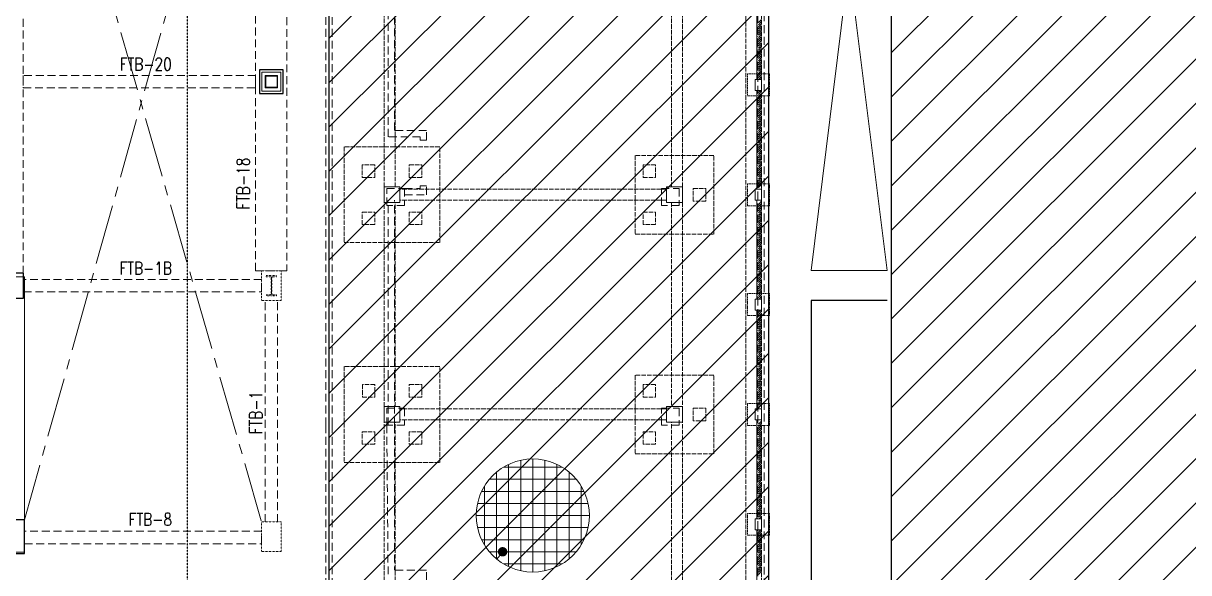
# Model space of a CAD drawing. Header units: millimetres. Extents: x 281969 to 501238, y -16030 to 119854.
# Drawn here: x 376889 to 414014, y 44331 to 61835 of the extents above; entities that cross this region are included whole.
import ezdxf

# ---------------------------------------------------------------- set-up
doc = ezdxf.new("R2010")
doc.units = ezdxf.units.MM
doc.header["$MEASUREMENT"] = 0
for name, pattern in [('ACAD_ISO02W100', [15, 12, -3]), ('CENTER2', [28.575, 19.05, -3.175, 3.175, -3.175]), ('HIDDEN', [0.375, 0.25, -0.125]), ('HIDDEN2', [4.7625, 3.175, -1.5875]), ('PHANTOM2', [1.25, 0.625, -0.125, 0.125, -0.125, 0.125, -0.125])]:
    doc.linetypes.add(name, pattern=pattern)
doc.layers.get('0').update_dxf_attribs({"lineweight": 9})
for name, color, linetype, lineweight in [('A_ARCHITECTURAL BACKGROUND', 251, 'Continuous', 5), ('BASE PLATE', 5, 'Continuous', 18), ('BEAMS1', 2, 'HIDDEN', 9), ('BOUNDARY', 2, 'Continuous', 25), ('COLUMN', 7, 'Continuous', 13), ('GIRDER BEAM', 2, 'HIDDEN', 15), ('GIRDER GIRT', 4, 'HIDDEN', 18), ('HATCH', 8, 'Continuous', 5), ('OUTLINE', 252, 'CENTER2', 9), ('PEDESTAL CONCRETE', 20, 'Continuous', 25), ('PILECAPBAR', 40, 'ACAD_ISO02W100', 25), ('S-ANNO-DIMS', 252, 'Continuous', 5), ('S-Anno-Symb', 143, 'PHANTOM2', 15), ('TEXT_GG', 3, 'Continuous', 30), ('wall', 4, 'Continuous', 25), ('WALLFOOTING', 3, 'ACAD_ISO02W100', 20)]:
    doc.layers.add(name, color=color, linetype=linetype, lineweight=lineweight)
doc.styles.add('1', font='simplex.shx', dxfattribs={"width": 0.85, "height": 300})
doc.styles.add('SIMPLEX', font='SIMPLEX.shx', dxfattribs={"width": 0.8, "height": 500})
doc.dimstyles.new('DIM_100', dxfattribs={"dimtxt": 400, "dimasz": 2, "dimexe": 100, "dimexo": 250, "dimgap": 250, "dimtad": 1, "dimdec": 0, "dimrnd": 1, "dimzin": 1, "dimdsep": 46, "dimtxsty": '1', "dimblk1": 'ESCADIM_ARW', "dimblk2": 'ESCADIM_ARW', "dimsah": 1, "dimcen": 50, "dimclrd": 256, "dimclre": 256, "dimclrt": 52, "dimazin": 0, "dimtfac": 1, "dimtdec": 0, "dimtofl": 0, "dimtmove": 0, "dimatfit": 3, "dimldrblk": 'ESCADIM_ARW', "dimfxl": 1, "dimtolj": 1, "dimtzin": 0, "dimarcsym": 0})

# ---------------------------------------------------------------- blocks, each defined once
blk = doc.blocks.new('_Dot')
at = {"color": 0, "linetype": 'ByBlock', "lineweight": -2}
blk.add_line((-0.5, 0), (-1, 0), dxfattribs=at)
at = {"color": 0, "linetype": 'ByBlock', "const_width": 0.5}
blk.add_lwpolyline([(-0.25, 0, 1), (0.25, 0, 1)], format="xyb", close=True, dxfattribs=at)
blk = doc.blocks.new('FOUNDATION_JUBILLE')
at = {"layer": 'A_ARCHITECTURAL BACKGROUND', "linetype": 'ByBlock', "lineweight": 20, "ltscale": 12}
for p, q in [((-108505, -71941, 0), (-108505, -75462, 0)), ((-108120, -71900, 0), (-108120, -75503, 0)), ((-107735, -71941, 0), (-107735, -75462, 0)), ((-109275, -72319, 0), (-109275, -75084, 0)), ((-107185, -72162, 0), (-109055, -72162, 0)), ((-108890, -72073, 0), (-108890, -75330, 0)), ((-107350, -72073, 0), (-107350, -75330, 0)), ((-106964, -72319, 0), (-106964, -75084, 0)), ((-106737, -72547, 0), (-109503, -72547, 0)), ((-106491, -72932, 0), (-109749, -72932, 0)), ((-109661, -72767, 0), (-109661, -74636, 0)), ((-106579, -72767, 0), (-106579, -74636, 0)), ((-106360, -73317, 0), (-109880, -73317, 0)), ((-106318, -73702, 0), (-109922, -73702, 0)), ((-106360, -74087, 0), (-109880, -74087, 0)), ((-106491, -74472, 0), (-109749, -74472, 0)), ((-106737, -74857, 0), (-109503, -74857, 0)), ((-107185, -75242, 0), (-109055, -75242, 0))]:
    blk.add_line(p, q, dxfattribs=at)
at = {"layer": 'A_ARCHITECTURAL BACKGROUND', "color": 1, "linetype": 'ByBlock', "lineweight": 20, "ltscale": 12}
blk.add_circle((-108120, -73702, 0), 1802, dxfattribs=at)
at = {"layer": 'BEAMS1', "color": 2, "linetype": 'HIDDEN2', "lineweight": 20, "ltscale": 12, "elevation": 0}
for points in [[(-100580, -59632), (-101280, -59632), (-101280, -60332), (-100580, -60332)], [(-100580, -63132), (-101280, -63132), (-101280, -63832), (-100580, -63832)], [(-100580, -66632), (-101280, -66632), (-101280, -67332), (-100580, -67332)], [(-100580, -70132), (-101280, -70132), (-101280, -70832), (-100580, -70832)], [(-100580, -73632), (-101280, -73632), (-101280, -74332), (-100580, -74332)]]:
    blk.add_lwpolyline(points, close=True, dxfattribs=at)
at = {"layer": 'COLUMN', "lineweight": 20}
for p, q in [((-112855, -63232, 0), (-112855, -63732, 0)), ((-112855, -70232, 0), (-112855, -70732, 0)), ((-112855, -70232, 0), (-112855, -70732, 0))]:
    blk.add_line(p, q, dxfattribs=at)
at = {"layer": 'COLUMN', "lineweight": 20, "elevation": 0}
for points in [[(-100830, -59807), (-101030, -59807), (-101030, -60157), (-100830, -60157)], [(-112355, -63732), (-112855, -63732), (-112855, -63232), (-112355, -63232)], [(-103355, -63732), (-103855, -63732), (-103855, -63232), (-103355, -63232)], [(-103355, -63732), (-103855, -63732), (-103855, -63232), (-103355, -63232)], [(-103355, -63732), (-103855, -63732), (-103855, -63232), (-103355, -63232)], [(-100830, -63307), (-101030, -63307), (-101030, -63657), (-100830, -63657)], [(-100830, -66807), (-101030, -66807), (-101030, -67157), (-100830, -67157)], [(-103355, -70732), (-103855, -70732), (-103855, -70232), (-103355, -70232)], [(-103355, -70732), (-103855, -70732), (-103855, -70232), (-103355, -70232)], [(-103355, -70732), (-103855, -70732), (-103855, -70232), (-103355, -70232)], [(-100830, -70307), (-101030, -70307), (-101030, -70657), (-100830, -70657)], [(-100830, -73807), (-101030, -73807), (-101030, -74157), (-100830, -74157)]]:
    blk.add_lwpolyline(points, close=True, dxfattribs=at)
for points in [[(-112855, -63232), (-112355, -63232), (-112355, -63732), (-112855, -63732)], [(-112855, -70232), (-112355, -70232), (-112355, -70732), (-112855, -70732)]]:
    blk.add_lwpolyline(points, dxfattribs=at)
at = {"layer": 'PILECAPBAR', "color": 40, "lineweight": 20, "ltscale": 12}
for p, q in [((-112855, -63232, 0), (-112855, -56732, 0)), ((-112505, -63232, 0), (-112505, -56732, 0)), ((-103705, -63232, 0), (-103705, -56732, 0)), ((-103355, -63232, 0), (-103355, -56732, 0)), ((-103855, -63307, 0), (-112355, -63307, 0)), ((-112855, -70232, 0), (-112855, -63732, 0)), ((-112505, -70232, 0), (-112505, -63732, 0)), ((-103855, -63657, 0), (-112355, -63657, 0)), ((-103705, -63732, 0), (-103705, -70232, 0)), ((-103355, -63732, 0), (-103355, -70232, 0)), ((-103855, -70307, 0), (-112355, -70307, 0)), ((-112855, -77232, 0), (-112855, -70732, 0)), ((-112505, -77232, 0), (-112505, -70732, 0)), ((-103855, -70657, 0), (-112355, -70657, 0)), ((-103705, -77232, 0), (-103705, -70732, 0)), ((-103355, -77232, 0), (-103355, -70732, 0))]:
    blk.add_line(p, q, dxfattribs=at)
at = {"layer": 'PILECAPBAR', "color": 40, "lineweight": 20, "ltscale": 12, "elevation": 0}
for points in [[(-111080, -61957), (-114130, -61957), (-114130, -65007), (-111080, -65007)], [(-102355, -62232), (-104855, -62232), (-104855, -64732), (-102355, -64732)], [(-113555, -62932), (-113155, -62932), (-113155, -62532), (-113555, -62532)], [(-111655, -62932), (-112055, -62932), (-112055, -62532), (-111655, -62532)], [(-104605, -62932), (-104205, -62932), (-104205, -62532), (-104605, -62532)], [(-102605, -63682), (-103005, -63682), (-103005, -63282), (-102605, -63282)], [(-113555, -64032), (-113155, -64032), (-113155, -64432), (-113555, -64432)], [(-111655, -64032), (-112055, -64032), (-112055, -64432), (-111655, -64432)], [(-104605, -64032), (-104205, -64032), (-104205, -64432), (-104605, -64432)], [(-111080, -68957), (-114130, -68957), (-114130, -72007), (-111080, -72007)], [(-102355, -69232), (-104855, -69232), (-104855, -71732), (-102355, -71732)], [(-113547, -69932), (-113147, -69932), (-113147, -69532), (-113547, -69532)], [(-111655, -69932), (-112055, -69932), (-112055, -69532), (-111655, -69532)], [(-104605, -69932), (-104205, -69932), (-104205, -69532), (-104605, -69532)], [(-102605, -70682), (-103005, -70682), (-103005, -70282), (-102605, -70282)], [(-113555, -71032), (-113155, -71032), (-113155, -71432), (-113555, -71432)], [(-111655, -71032), (-112055, -71032), (-112055, -71432), (-111655, -71432)], [(-104605, -71032), (-104205, -71032), (-104205, -71432), (-104605, -71432)]]:
    blk.add_lwpolyline(points, close=True, dxfattribs=at)
at = {"layer": 'wall', "lineweight": 20}
for p, q in [((-100980, -56657, 0), (-100980, -59807, 0)), ((-100980, -60157, 0), (-100980, -63307, 0)), ((-100980, -63657, 0), (-100980, -66807, 0)), ((-100980, -67157, 0), (-100980, -70307, 0)), ((-100980, -70657, 0), (-100980, -73807, 0)), ((-100980, -74157, 0), (-100980, -77307, 0))]:
    blk.add_line(p, q, dxfattribs=at)
at = {"layer": 'WALLFOOTING', "linetype": 'ACAD_ISO02W100', "lineweight": 20, "ltscale": 12}
for p, q in [((-101330, -43932, 0), (-101330, -79132, 0)), ((-100830, -56657, 0), (-100830, -63307, 0)), ((-100830, -57896, 0), (-100980, -58046, 0)), ((-100830, -57963, 0), (-100980, -58113, 0)), ((-100830, -58031, 0), (-100980, -58181, 0)), ((-100830, -58098, 0), (-100980, -58248, 0)), ((-100830, -58165, 0), (-100980, -58315, 0)), ((-100830, -58233, 0), (-100980, -58383, 0)), ((-100830, -58300, 0), (-100980, -58450, 0)), ((-100830, -58368, 0), (-100980, -58518, 0)), ((-100830, -58435, 0), (-100980, -58585, 0)), ((-100830, -58502, 0), (-100980, -58652, 0)), ((-100830, -58570, 0), (-100980, -58720, 0)), ((-100830, -58637, 0), (-100980, -58787, 0)), ((-100830, -58704, 0), (-100980, -58854, 0)), ((-100830, -58772, 0), (-100980, -58922, 0)), ((-100830, -58839, 0), (-100980, -58989, 0)), ((-100830, -58906, 0), (-100980, -59056, 0)), ((-100830, -58974, 0), (-100980, -59124, 0)), ((-100830, -59041, 0), (-100980, -59191, 0)), ((-100830, -59108, 0), (-100980, -59258, 0)), ((-100830, -59176, 0), (-100980, -59326, 0)), ((-100830, -59243, 0), (-100980, -59393, 0)), ((-100830, -59310, 0), (-100980, -59460, 0)), ((-100830, -59378, 0), (-100980, -59528, 0)), ((-100830, -59445, 0), (-100980, -59595, 0)), ((-100830, -59513, 0), (-100980, -59663, 0)), ((-100830, -59580, 0), (-100980, -59730, 0)), ((-100830, -59647, 0), (-100980, -59797, 0)), ((-100830, -59715, 0), (-100922, -59807, 0)), ((-100830, -59782, 0), (-100855, -59807, 0)), ((-100868, -60157, 0), (-100980, -60269, 0)), ((-100935, -60157, 0), (-100980, -60201, 0)), ((-100830, -60186, 0), (-100980, -60336, 0)), ((-100830, -60253, 0), (-100980, -60403, 0)), ((-100830, -60321, 0), (-100980, -60471, 0)), ((-100830, -60388, 0), (-100980, -60538, 0)), ((-100830, -60455, 0), (-100980, -60605, 0)), ((-100830, -60523, 0), (-100980, -60673, 0)), ((-100830, -60590, 0), (-100980, -60740, 0)), ((-100830, -60658, 0), (-100980, -60808, 0)), ((-100830, -60725, 0), (-100980, -60875, 0)), ((-100830, -60792, 0), (-100980, -60942, 0)), ((-100830, -60860, 0), (-100980, -61010, 0)), ((-100830, -60927, 0), (-100980, -61077, 0)), ((-100830, -60994, 0), (-100980, -61144, 0)), ((-100830, -61062, 0), (-100980, -61212, 0)), ((-100830, -61129, 0), (-100980, -61279, 0)), ((-100830, -61196, 0), (-100980, -61346, 0)), ((-100830, -61264, 0), (-100980, -61414, 0)), ((-100830, -61331, 0), (-100980, -61481, 0)), ((-100830, -61398, 0), (-100980, -61548, 0)), ((-100830, -61466, 0), (-100980, -61616, 0)), ((-100830, -61533, 0), (-100980, -61683, 0)), ((-100830, -61600, 0), (-100980, -61750, 0)), ((-100830, -61668, 0), (-100980, -61818, 0)), ((-100830, -61735, 0), (-100980, -61885, 0)), ((-100830, -61803, 0), (-100980, -61953, 0)), ((-100830, -61870, 0), (-100980, -62020, 0)), ((-100830, -61937, 0), (-100980, -62087, 0)), ((-100830, -62005, 0), (-100980, -62155, 0)), ((-100830, -62072, 0), (-100980, -62222, 0)), ((-100830, -62139, 0), (-100980, -62289, 0)), ((-100830, -62207, 0), (-100980, -62357, 0)), ((-100830, -62274, 0), (-100980, -62424, 0)), ((-100830, -62341, 0), (-100980, -62491, 0)), ((-100830, -62409, 0), (-100980, -62559, 0)), ((-100830, -62476, 0), (-100980, -62626, 0)), ((-100830, -62543, 0), (-100980, -62693, 0)), ((-100830, -62611, 0), (-100980, -62761, 0)), ((-100830, -62678, 0), (-100980, -62828, 0)), ((-100830, -62745, 0), (-100980, -62895, 0)), ((-100830, -62813, 0), (-100980, -62963, 0)), ((-100830, -62880, 0), (-100980, -63030, 0)), ((-100830, -62947, 0), (-100980, -63097, 0)), ((-100830, -63015, 0), (-100980, -63165, 0)), ((-100830, -63082, 0), (-100980, -63232, 0)), ((-100830, -63150, 0), (-100980, -63300, 0)), ((-100830, -63688, 0), (-100980, -63838, 0)), ((-100830, -63756, 0), (-100980, -63906, 0)), ((-100830, -63823, 0), (-100980, -63973, 0)), ((-100830, -63657, 0), (-100830, -70307, 0)), ((-100830, -63890, 0), (-100980, -64040, 0)), ((-100830, -63958, 0), (-100980, -64108, 0)), ((-100830, -64025, 0), (-100980, -64175, 0)), ((-100830, -64092, 0), (-100980, -64242, 0)), ((-100830, -64160, 0), (-100980, -64310, 0)), ((-100830, -64227, 0), (-100980, -64377, 0)), ((-100830, -64295, 0), (-100980, -64445, 0)), ((-100830, -64362, 0), (-100980, -64512, 0)), ((-100830, -64429, 0), (-100980, -64579, 0)), ((-100830, -64497, 0), (-100980, -64647, 0)), ((-100830, -64564, 0), (-100980, -64714, 0)), ((-100830, -64631, 0), (-100980, -64781, 0)), ((-100830, -64699, 0), (-100980, -64849, 0)), ((-100830, -64766, 0), (-100980, -64916, 0)), ((-100830, -64833, 0), (-100980, -64983, 0)), ((-100830, -64901, 0), (-100980, -65051, 0)), ((-100830, -64968, 0), (-100980, -65118, 0)), ((-100830, -65035, 0), (-100980, -65185, 0)), ((-100830, -65103, 0), (-100980, -65253, 0)), ((-100830, -65170, 0), (-100980, -65320, 0)), ((-100830, -65237, 0), (-100980, -65387, 0)), ((-100830, -65305, 0), (-100980, -65455, 0)), ((-100830, -65372, 0), (-100980, -65522, 0)), ((-100830, -65440, 0), (-100980, -65590, 0)), ((-100830, -65507, 0), (-100980, -65657, 0)), ((-100830, -65574, 0), (-100980, -65724, 0)), ((-100830, -65642, 0), (-100980, -65792, 0)), ((-100830, -65709, 0), (-100980, -65859, 0)), ((-100830, -65776, 0), (-100980, -65926, 0)), ((-100830, -65844, 0), (-100980, -65994, 0)), ((-100830, -65911, 0), (-100980, -66061, 0)), ((-100830, -65978, 0), (-100980, -66128, 0)), ((-100830, -66046, 0), (-100980, -66196, 0)), ((-100830, -66113, 0), (-100980, -66263, 0)), ((-100830, -66180, 0), (-100980, -66330, 0)), ((-100830, -66248, 0), (-100980, -66398, 0)), ((-100830, -66315, 0), (-100980, -66465, 0)), ((-100830, -66382, 0), (-100980, -66532, 0)), ((-100830, -66454, 0), (-100980, -66604, 0)), ((-100830, -66522, 0), (-100980, -66672, 0)), ((-100830, -66589, 0), (-100980, -66739, 0)), ((-100830, -66656, 0), (-100980, -66806, 0)), ((-100830, -66724, 0), (-100913, -66807, 0)), ((-100830, -66791, 0), (-100846, -66807, 0)), ((-100863, -67157, 0), (-100980, -67273, 0)), ((-100931, -67157, 0), (-100980, -67206, 0)), ((-100830, -67195, 0), (-100980, -67345, 0)), ((-100830, -67263, 0), (-100980, -67413, 0)), ((-100830, -67330, 0), (-100980, -67480, 0)), ((-100830, -67397, 0), (-100980, -67547, 0)), ((-100830, -67460, 0), (-100980, -67610, 0)), ((-100830, -67527, 0), (-100980, -67677, 0)), ((-100830, -67595, 0), (-100980, -67745, 0)), ((-100830, -67662, 0), (-100980, -67812, 0)), ((-100830, -67729, 0), (-100980, -67879, 0)), ((-100830, -67797, 0), (-100980, -67947, 0)), ((-100830, -67864, 0), (-100980, -68014, 0)), ((-100830, -67932, 0), (-100980, -68082, 0)), ((-100830, -67999, 0), (-100980, -68149, 0)), ((-100830, -68066, 0), (-100980, -68216, 0)), ((-100830, -68134, 0), (-100980, -68284, 0)), ((-100830, -68201, 0), (-100980, -68351, 0)), ((-100830, -68268, 0), (-100980, -68418, 0)), ((-100830, -68336, 0), (-100980, -68486, 0)), ((-100830, -68403, 0), (-100980, -68553, 0)), ((-100830, -68470, 0), (-100980, -68620, 0)), ((-100830, -68538, 0), (-100980, -68688, 0)), ((-100830, -68605, 0), (-100980, -68755, 0)), ((-100830, -68672, 0), (-100980, -68822, 0)), ((-100830, -68740, 0), (-100980, -68890, 0)), ((-100830, -68807, 0), (-100980, -68957, 0)), ((-100830, -68874, 0), (-100980, -69024, 0)), ((-100830, -68942, 0), (-100980, -69092, 0)), ((-100830, -69009, 0), (-100980, -69159, 0)), ((-100830, -69077, 0), (-100980, -69227, 0)), ((-100830, -69144, 0), (-100980, -69294, 0)), ((-100830, -69211, 0), (-100980, -69361, 0)), ((-100830, -69279, 0), (-100980, -69429, 0)), ((-100830, -69346, 0), (-100980, -69496, 0)), ((-100830, -69413, 0), (-100980, -69563, 0)), ((-100830, -69481, 0), (-100980, -69631, 0)), ((-100830, -69548, 0), (-100980, -69698, 0)), ((-100830, -69615, 0), (-100980, -69765, 0)), ((-100830, -69683, 0), (-100980, -69833, 0)), ((-100830, -69750, 0), (-100980, -69900, 0)), ((-100830, -69817, 0), (-100980, -69967, 0)), ((-100830, -69885, 0), (-100980, -70035, 0)), ((-100830, -69952, 0), (-100980, -70102, 0)), ((-100830, -70019, 0), (-100980, -70169, 0)), ((-100830, -70087, 0), (-100980, -70237, 0)), ((-100830, -70154, 0), (-100980, -70304, 0)), ((-100830, -70693, 0), (-100980, -70843, 0)), ((-100830, -70760, 0), (-100980, -70910, 0)), ((-100830, -70828, 0), (-100980, -70978, 0)), ((-100830, -70895, 0), (-100980, -71045, 0)), ((-100830, -70657, 0), (-100830, -77307, 0)), ((-100830, -70962, 0), (-100980, -71112, 0)), ((-100830, -71030, 0), (-100980, -71180, 0)), ((-100830, -71097, 0), (-100980, -71247, 0)), ((-100830, -71164, 0), (-100980, -71314, 0)), ((-100830, -71232, 0), (-100980, -71382, 0)), ((-100830, -71299, 0), (-100980, -71449, 0)), ((-100830, -71366, 0), (-100980, -71516, 0)), ((-100830, -71434, 0), (-100980, -71584, 0)), ((-100830, -71501, 0), (-100980, -71651, 0)), ((-100830, -71569, 0), (-100980, -71719, 0)), ((-100830, -71636, 0), (-100980, -71786, 0)), ((-100830, -71703, 0), (-100980, -71853, 0)), ((-100830, -71771, 0), (-100980, -71921, 0)), ((-100830, -71838, 0), (-100980, -71988, 0)), ((-100830, -71905, 0), (-100980, -72055, 0)), ((-100830, -71973, 0), (-100980, -72123, 0)), ((-100830, -72040, 0), (-100980, -72190, 0)), ((-100830, -72107, 0), (-100980, -72257, 0)), ((-100830, -72175, 0), (-100980, -72325, 0)), ((-100830, -72242, 0), (-100980, -72392, 0)), ((-100830, -72309, 0), (-100980, -72459, 0)), ((-100830, -72377, 0), (-100980, -72527, 0)), ((-100830, -72444, 0), (-100980, -72594, 0)), ((-100830, -72511, 0), (-100980, -72661, 0)), ((-100830, -72579, 0), (-100980, -72729, 0)), ((-100830, -72646, 0), (-100980, -72796, 0)), ((-100830, -72714, 0), (-100980, -72864, 0)), ((-100830, -72781, 0), (-100980, -72931, 0)), ((-100830, -72848, 0), (-100980, -72998, 0)), ((-100830, -72916, 0), (-100980, -73066, 0)), ((-100830, -72983, 0), (-100980, -73133, 0)), ((-100830, -73050, 0), (-100980, -73200, 0)), ((-100830, -73118, 0), (-100980, -73268, 0)), ((-100830, -73185, 0), (-100980, -73335, 0)), ((-100830, -73252, 0), (-100980, -73402, 0)), ((-100830, -73320, 0), (-100980, -73470, 0)), ((-100830, -73387, 0), (-100980, -73537, 0)), ((-100830, -73454, 0), (-100980, -73604, 0)), ((-100830, -73522, 0), (-100980, -73672, 0)), ((-100830, -73589, 0), (-100980, -73739, 0)), ((-100830, -73656, 0), (-100980, -73806, 0)), ((-100830, -73724, 0), (-100913, -73807, 0)), ((-100830, -73791, 0), (-100846, -73807, 0)), ((-100859, -74157, 0), (-100980, -74278, 0)), ((-100926, -74157, 0), (-100980, -74211, 0)), ((-100830, -74195, 0), (-100980, -74345, 0)), ((-100830, -74263, 0), (-100980, -74413, 0)), ((-100830, -74330, 0), (-100980, -74480, 0)), ((-100830, -74397, 0), (-100980, -74547, 0)), ((-100830, -74465, 0), (-100980, -74615, 0)), ((-100830, -74532, 0), (-100980, -74682, 0)), ((-100830, -74599, 0), (-100980, -74749, 0)), ((-100830, -74667, 0), (-100980, -74817, 0)), ((-100830, -74734, 0), (-100980, -74884, 0)), ((-100830, -74801, 0), (-100980, -74951, 0)), ((-100830, -74869, 0), (-100980, -75019, 0)), ((-100830, -74936, 0), (-100980, -75086, 0)), ((-100830, -75003, 0), (-100980, -75153, 0)), ((-100830, -75071, 0), (-100980, -75221, 0)), ((-100830, -75138, 0), (-100980, -75288, 0)), ((-100830, -75206, 0), (-100980, -75356, 0)), ((-100830, -75273, 0), (-100980, -75423, 0)), ((-100830, -75340, 0), (-100980, -75490, 0)), ((-100830, -75408, 0), (-100980, -75558, 0)), ((-100830, -75475, 0), (-100980, -75625, 0))]:
    blk.add_line(p, q, dxfattribs=at)
at = {"layer": 'A_ARCHITECTURAL BACKGROUND', "color": 8, "linetype": 'ByBlock', "lineweight": 20, "ltscale": 12, "xscale": 300, "yscale": 300, "zscale": 300, "rotation": 52.09360567447558}
blk.add_blockref('_Dot', (-109081, -74857, 0), dxfattribs=at)
blk = doc.blocks.new('CCAH')
at = {"layer": 'BOUNDARY', "ltscale": 0.05}
blk.add_line((553050, 38021, 0), (553050, 73100, 0), dxfattribs=at)
blk = doc.blocks.new('G_GIRT')
at = {"layer": 'GIRDER GIRT', "linetype": 'HIDDEN', "ltscale": 1000}
for p, q in [((52200, 48473), (52200, 55527)), ((52600, 48473), (52600, 55527))]:
    blk.add_line(p, q, dxfattribs=at)
for points in [[(44500, 56400), (43500, 56400), (43500, 75002), (44500, 75002)], [(51900, 62701), (44500, 62701), (44500, 62301), (51900, 62301)]]:
    blk.add_lwpolyline(points, close=True, dxfattribs=at)
at = {"layer": 'GIRDER GIRT', "linetype": 'HIDDEN', "ltscale": 1000, "elevation": 0}
for points in [[(52900, 56473), (51900, 56473), (51900, 75050), (52900, 75050)], [(52091, 56200), (44510, 56200), (44510, 55800), (52091, 55800)], [(52091, 48178), (44538, 48178), (44538, 47778), (52091, 47778)]]:
    blk.add_lwpolyline(points, close=True, dxfattribs=at)
blk = doc.blocks.new('EXISTING')
at = {"layer": 'HATCH', "linetype": 'HIDDEN', "ltscale": 0.5}
for p, q in [((-79729.132, -2163.289), (-79729.132, -2155.551)), ((-79729.032, -2163.189), (-79729.032, -2155.651)), ((-79723.244, -2172.163), (-79723.244, -2155.605)), ((-79723.144, -2173.45), (-79723.144, -2155.605)), ((-79730.123, -2167.884), (-79730.123, -2157.376)), ((-79730.023, -2167.884), (-79730.023, -2157.376)), ((-79728.519, -2163.189), (-79729.032, -2163.189)), ((-79728.519, -2163.343), (-79728.519, -2163.189)), ((-79728.619, -2163.289), (-79729.132, -2163.289)), ((-79728.619, -2163.343), (-79728.619, -2163.289)), ((-79728.519, -2163.343), (-79728.619, -2163.343)), ((-79728.869, -2164.114), (-79728.619, -2164.114)), ((-79728.869, -2164.214), (-79728.519, -2164.214)), ((-79728.619, -2164.114), (-79728.619, -2164.069)), ((-79728.519, -2164.069), (-79728.619, -2164.069)), ((-79728.519, -2164.214), (-79728.519, -2164.069)), ((-79729.132, -2167.884), (-79729.132, -2164.298)), ((-79729.032, -2167.884), (-79729.032, -2164.298)), ((-79730.123, -2167.884), (-79730.123, -2173.45)), ((-79730.023, -2167.884), (-79730.023, -2173.35)), ((-79729.153, -2167.884), (-79729.132, -2170.295)), ((-79729.032, -2167.884), (-79729.032, -2170.195)), ((-79728.519, -2170.195), (-79729.032, -2170.195)), ((-79728.519, -2170.349), (-79728.519, -2170.195))]:
    blk.add_line(p, q, dxfattribs=at)
at = {"layer": 'HATCH', "linetype": 'HIDDEN', "ltscale": 0.5, "elevation": 0}
for points in [[(-79728.869, -2164.114), (-79728.869, -2164.384), (-79729.153, -2164.384), (-79729.153, -2164.114)], [(-79724.494, -2164.114), (-79724.494, -2164.384), (-79724.779, -2164.384), (-79724.779, -2164.114)], [(-79728.869, -2167.614), (-79728.869, -2167.884), (-79729.153, -2167.884), (-79729.153, -2167.614)], [(-79724.494, -2167.614), (-79724.494, -2167.884), (-79724.779, -2167.884), (-79724.779, -2167.614)]]:
    blk.add_lwpolyline(points, close=True, dxfattribs=at)
blk = doc.blocks.new('GF_PLAN NEW')
at = {"layer": 'A_ARCHITECTURAL BACKGROUND', "ltscale": 0.5}
for p, q in [((69598, 56468, 0), (72019, 75981, 0)), ((69598, 75825, 0), (72019, 56468, 0)), ((72019, 56468, 0), (69598, 56468, 0))]:
    blk.add_line(p, q, dxfattribs=at)
at = {"layer": 'A_ARCHITECTURAL BACKGROUND', "linetype": 'ByBlock', "ltscale": 0.5}
for p, q in [((31678, 56268, 0), (44534, 56268, 0)), ((44534, 56268, 0), (44534, 47495, 0))]:
    blk.add_line(p, q, dxfattribs=at)
at = {"layer": 'A_ARCHITECTURAL BACKGROUND', "lineweight": -3, "ltscale": 0.05}
for p, q in [((72019, 55508, 0), (69598, 55508, 0)), ((69598, 55508, 0), (69598, 40405, 0))]:
    blk.add_line(p, q, dxfattribs=at)
at = {"layer": 'A_ARCHITECTURAL BACKGROUND', "ltscale": 10}
blk.add_line((40488, 47495, 0), (44534, 47495, 0), dxfattribs=at)
at = {"layer": 'A_ARCHITECTURAL BACKGROUND', "lineweight": -3, "xscale": 2000.15698356808, "yscale": 2000.15698356808, "zscale": 2000.15698356808}
blk.add_blockref('EXISTING', (159526902, 4387646, 0), dxfattribs=at)
blk = doc.blocks.new('_Open90')
at = {"color": 0, "linetype": 'ByBlock', "lineweight": -2}
for p, q in [((-0.5, 0.5), (0, 0)), ((0, 0), (-1, 0)), ((0, 0), (-0.5, -0.5))]:
    blk.add_line(p, q, dxfattribs=at)
blk = doc.blocks.new('*D16')
at = {"layer": 'Defpoints', "color": 0, "ltscale": 0.05, "transparency": 16777216}
for p in [(378189, 72976, 0), (382119, 72976), (379387, 8976, 0)]:
    blk.add_point(p, dxfattribs=at)
at = {"layer": 'S-Anno-Symb', "lineweight": -2, "ltscale": 0.05, "transparency": 16777216}
for p, q in [((378439, 72976), (382219, 72976)), ((382119, 9726), (382119, 72226)), ((379637, 8976), (382219, 8976))]:
    blk.add_line(p, q, dxfattribs=at)
at = {"layer": 'S-Anno-Symb', "lineweight": -2, "ltscale": 0.05, "transparency": 16777216, "xscale": 750, "yscale": 750, "zscale": 750}
for p, rotation in [((382119, 72976), 90), ((382119, 8976), 270)]:
    blk.add_blockref('_Open90', p, dxfattribs=dict(at, rotation=rotation))
blk = doc.blocks.new('ESCADIM_ARW')
at = {"color": 7}
blk.add_line((-150, 0), (150, 0), dxfattribs=at)
blk.add_circle((0, 0), 75, dxfattribs=at)

msp = doc.modelspace()

# ---------------------------------------------------------------- hatches: boundary and pattern name
at = {"layer": 'HATCH', "ltscale": 0.05}
h = msp.add_hatch(dxfattribs=at)
h.set_pattern_fill('ANSI31', color=252, scale=8000)
h.set_pattern_definition([(45, (-148500, 0), (-707.1068, 707.1068), [])])
h.paths.add_polyline_path([(450606.5, 107705.1), (413569, 107705.1), (413569, 73100), (404550.2, 73100), (404550.2, 38020.8), (402123.8, 38020.8), (402123.8, 37961.1), (395381, 37961.1), (395381, 4991.8), (450607.1, 4991.8)])
h.paths.add_polyline_path([(421107.7, 52959.8), (421107.7, 58161.1), (434049.3, 58161.1), (434049.3, 52959.8)], flags=16)
h.paths.add_polyline_path([(422004.1, 53941.5), (433046.9, 53941.5), (433046.9, 56841.5), (422004.1, 56841.5)], flags=8)
h = msp.add_hatch(dxfattribs=at)
h.set_pattern_fill('ANSI31', color=56, scale=8000, style=0)
edge = h.paths.add_edge_path()
edge.add_line((411944.5, 73622.5), (400623.8, 73622.5))
edge.add_line((400623.8, 73622.5), (400623.8, 37961.1))
edge.add_line((400623.8, 37961.1), (386636.2, 37961.1))
edge.add_line((386636.2, 37961.1), (386636.2, 76361.2))
edge.add_arc((378854.9, 88383.3), 14320.6, 302.91294, 363.60773)
edge.add_line((393147.1, 89284.5), (411944.5, 89284.5))
edge.add_line((411944.5, 89284.5), (411944.5, 73622.5))
h.paths.add_polyline_path([(395963.5, 83369), (395963.5, 79538), (405284.2, 79538), (405284.2, 83369)], flags=0)
h = msp.add_hatch(dxfattribs=at)
h.set_pattern_fill('ANSI31', color=256, scale=250, style=0)
h.set_pattern_definition([(45, (340791.6, -9069.28), (-22.097087, 22.097087), [])])
h.paths.add_polyline_path([(384611, 59795.5), (384971, 59795.5), (384971, 60155.5), (384611, 60155.5)], flags=16)
h.paths.add_polyline_path([(384591, 59775.5), (384991, 59775.5), (384991, 60175.5), (384591, 60175.5)])

# ---------------------------------------------------------------- linework, layer by layer
at = {"layer": 'BASE PLATE', "ltscale": 0.05, "elevation": 0}
msp.add_lwpolyline([(384486.5, 59673.5), (385096.5, 59673.5), (385096.5, 60283.5), (384486.5, 60283.5)], close=True, dxfattribs=at)
at = {"layer": 'BOUNDARY', "ltscale": 0.05, "elevation": 0}
msp.add_lwpolyline([(411944.5, 73622.5), (400623.8, 73622.5), (400623.8, 37961.1), (386636.2, 37961.1), (386636.2, 76361.2, 0.2712011), (393147.1, 89284.5), (411944.5, 89284.5)], format="xyb", close=True, dxfattribs=at)
msp.add_lwpolyline([(411944.5, 73622.5), (400623.8, 73622.5), (400623.8, 37961.1), (386636.2, 37961.1), (386636.2, 76361.2, 0.2712011), (393147.1, 89284.5), (411944.5, 89284.5)], format="xyb", close=True, dxfattribs=at)
at = {"layer": 'COLUMN', "ltscale": 0.05, "elevation": 0}
for points in [[(384591, 59775.5), (384991, 59775.5), (384991, 60175.5), (384591, 60175.5)], [(384611, 59795.5), (384971, 59795.5), (384971, 60155.5), (384611, 60155.5)]]:
    msp.add_lwpolyline(points, close=True, dxfattribs=at)
at = {"layer": 'GIRDER BEAM', "ltscale": 0.05, "elevation": 0}
for points in [[(384479.4, 53949.5), (385108.3, 53949.5), (385108.3, 53002.6), (384479.4, 53002.6)], [(384479.4, 45949.5), (385108.3, 45949.5), (385108.3, 45002.6), (384479.4, 45002.6)]]:
    msp.add_lwpolyline(points, close=True, dxfattribs=at)
msp.add_lwpolyline([(384793.8, 53152.6), (384629.4, 53152.6), (384629.4, 53189.6), (384763.5, 53189.6, 0.4142136), (384783.5, 53209.7), (384783.5, 53742.3, 0.4142136), (384763.5, 53762.4), (384629.4, 53762.4), (384629.4, 53799.5), (384958.3, 53799.5), (384958.3, 53762.4), (384824.2, 53762.4, 0.4142136), (384804.1, 53742.3), (384804.1, 53209.7, 0.4142136), (384824.2, 53189.6), (384958.3, 53189.6), (384958.3, 53152.6), (384793.8, 53152.6)], format="xyb", dxfattribs=at)
at = {"layer": 'OUTLINE', "ltscale": 100}
for p, q in [((376838.7, 72531.1, 0), (384479.4, 45949.5, 0)), ((384343.8, 72526, 0), (376926.5, 46010.4, 0))]:
    msp.add_line(p, q, dxfattribs=at)
at = {"layer": 'PEDESTAL CONCRETE', "ltscale": 0.05, "elevation": 0}
for points in [[(384416.5, 59603.5), (385166.5, 59603.5), (385166.5, 60353.5), (384416.5, 60353.5)], [(375878.7, 53076), (376898.7, 53076), (376898.7, 53876), (375878.7, 53876)], [(375856.5, 44940.4), (376926.5, 44940.4), (376926.5, 46010.4), (375856.5, 46010.4)]]:
    msp.add_lwpolyline(points, close=True, dxfattribs=at)

# ---------------------------------------------------------------- block references
msp.add_blockref('CCAH', (-148500, 0))
at = {"layer": 'A_ARCHITECTURAL BACKGROUND'}
msp.add_blockref('GF_PLAN NEW', (332388.1, -2507.2, 0), dxfattribs=at)
at = {"layer": 'GIRDER GIRT'}
msp.add_blockref('G_GIRT', (332388.7, -2524, 0), dxfattribs=at)
at = {"layer": 'S-ANNO-DIMS'}
msp.add_blockref('FOUNDATION_JUBILLE', (501238.3, 119854.2, 0), dxfattribs=at)

# ---------------------------------------------------------------- texts
at = {"layer": 'TEXT_GG', "char_height": 400, "attachment_point": 5, "style": 'SIMPLEX'}
for s, insert in [('\\A1;FTB-20', (380787.2, 60532.1, 0)), ('\\A1;FTB-1B', (380787.2, 54031.8, 0)), ('\\A1;FTB-8', (380934.2, 46031.8, 0))]:
    msp.add_mtext(s, dxfattribs=dict(at, insert=insert))
at = {"layer": 'TEXT_GG', "char_height": 400, "attachment_point": 5, "rotation": 90, "style": 'SIMPLEX'}
for s, insert in [('\\A1;FTB-18', (383894.2, 56726.4, 0)), ('\\A1;{\\W0.8;FTB-1}', (384299.3, 49431.6, 0))]:
    msp.add_mtext(s, dxfattribs=dict(at, insert=insert))

# ---------------------------------------------------------------- dimensions: what is measured, and where the dimension line sits
at = {"layer": 'S-Anno-Symb', "ltscale": 0.05}
dim = msp.add_linear_dim(base=(382118.7, 72976, 0), p1=(379386.7, 8975.7, 0), p2=(378188.7, 72976, 0), angle=90, text=' ', dimstyle='DIM_100', override={"dimasz": 750, "dimblk1": 'Open90', "dimblk2": 'Open90', "dimfxl": 125}, dxfattribs=at)
dim.commit()
dim.dimension.update_dxf_attribs({"geometry": '*D16', "text_midpoint": (382118.7, 40975.9, 0)})

doc.saveas('drawing.dxf')
